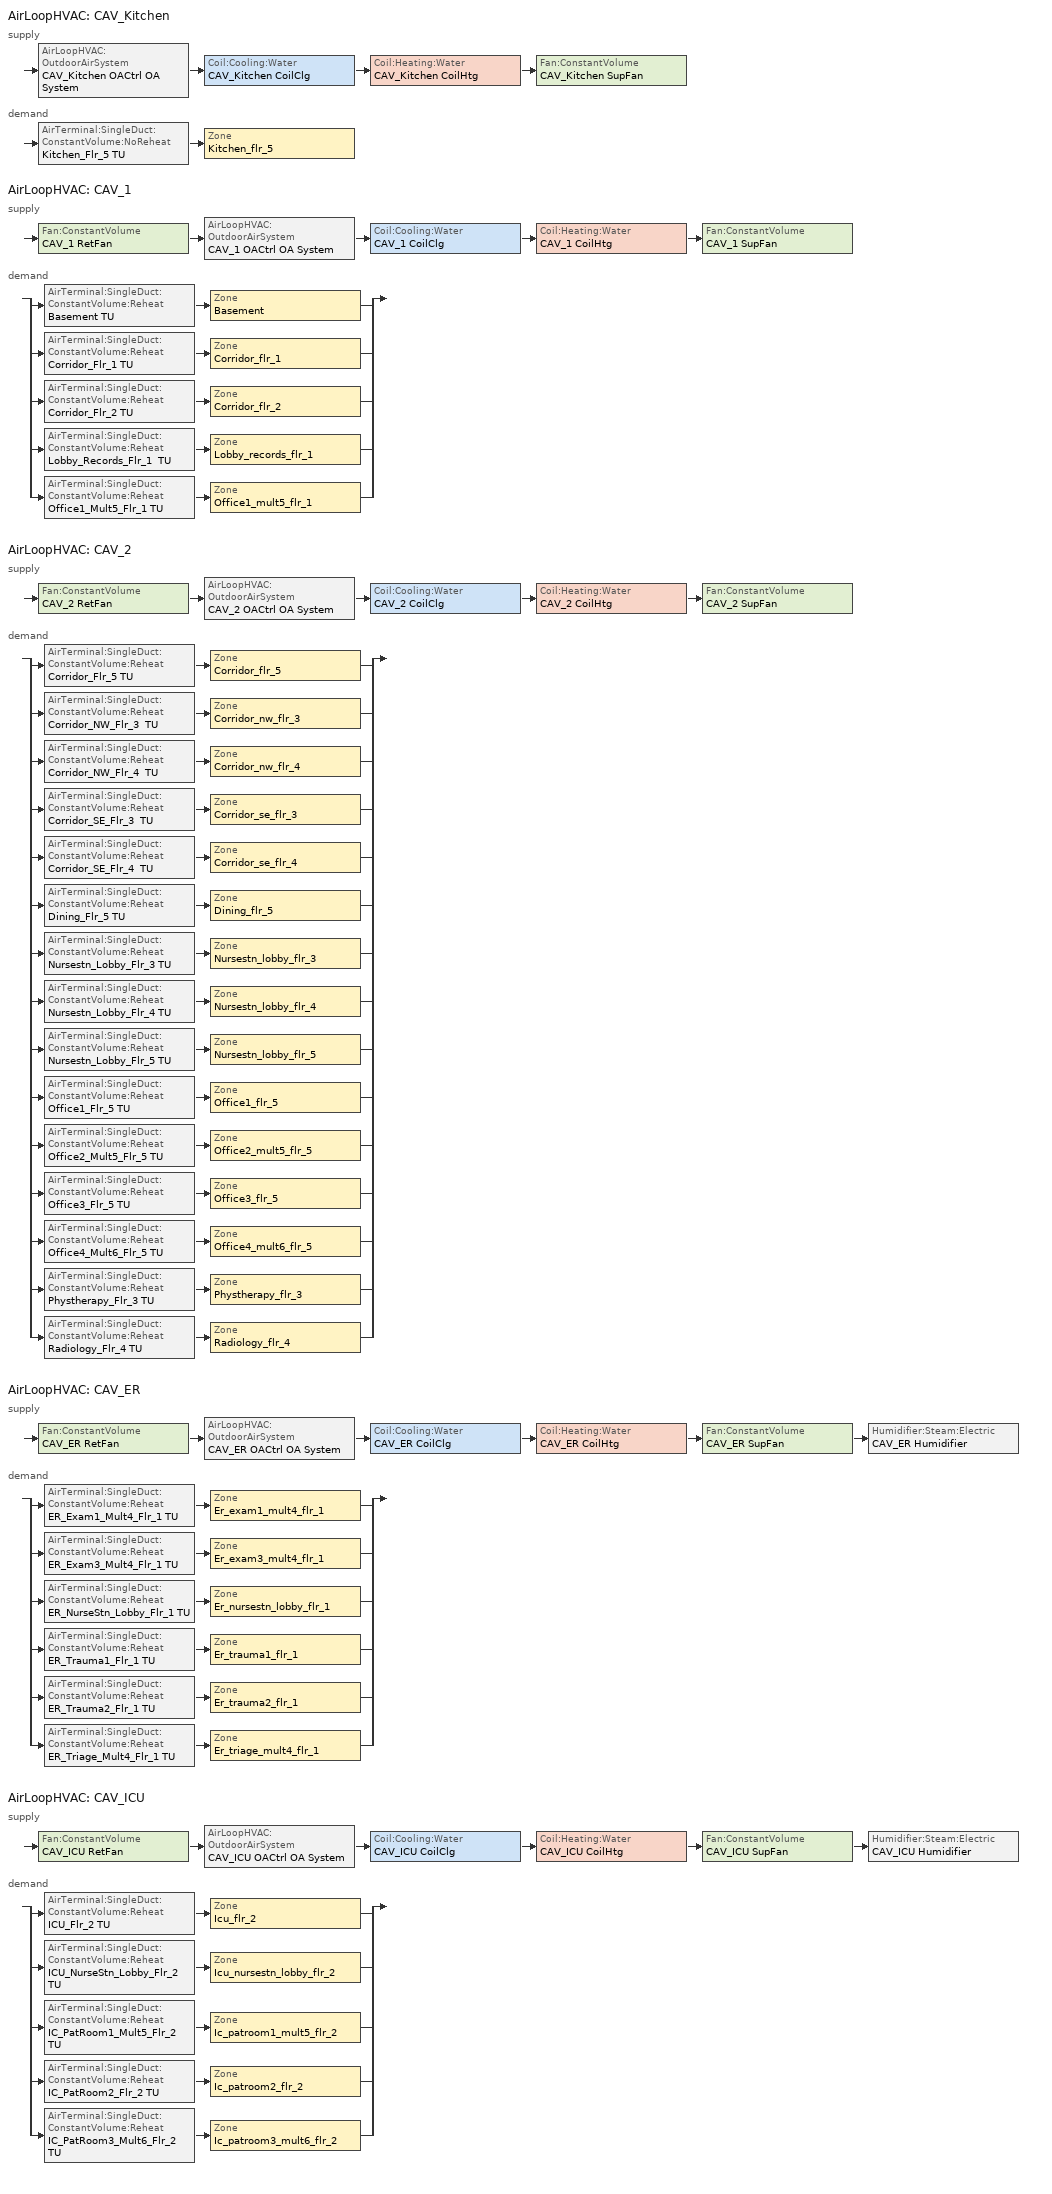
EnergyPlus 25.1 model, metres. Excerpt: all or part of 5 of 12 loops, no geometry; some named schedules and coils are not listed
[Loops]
AirLoopHVAC 'CAV_Kitchen'
 supply: AirLoopHVAC:OutdoorAirSystem 'CAV_Kitchen OACtrl OA System' > Coil:Cooling:Water 'CAV_Kitchen CoilClg' > Coil:Heating:Water 'CAV_Kitchen CoilHtg' > Fan:ConstantVolume 'CAV_Kitchen SupFan'
 demand: AirTerminal:SingleDuct:ConstantVolume:NoReheat 'Kitchen_Flr_5 TU' > Zone 'Kitchen_flr_5'
AirLoopHVAC 'CAV_1'
 supply: Fan:ConstantVolume 'CAV_1 RetFan' > AirLoopHVAC:OutdoorAirSystem 'CAV_1 OACtrl OA System' > Coil:Cooling:Water 'CAV_1 CoilClg' > Coil:Heating:Water 'CAV_1 CoilHtg' > Fan:ConstantVolume 'CAV_1 SupFan'
 demand: split
  | AirTerminal:SingleDuct:ConstantVolume:Reheat 'Basement TU' > Zone 'Basement'
  | AirTerminal:SingleDuct:ConstantVolume:Reheat 'Corridor_Flr_1 TU' > Zone 'Corridor_flr_1'
  | AirTerminal:SingleDuct:ConstantVolume:Reheat 'Corridor_Flr_2 TU' > Zone 'Corridor_flr_2'
  | AirTerminal:SingleDuct:ConstantVolume:Reheat 'Lobby_Records_Flr_1  TU' > Zone 'Lobby_records_flr_1'
  | AirTerminal:SingleDuct:ConstantVolume:Reheat 'Office1_Mult5_Flr_1 TU' > Zone 'Office1_mult5_flr_1'
AirLoopHVAC 'CAV_2'
 supply: Fan:ConstantVolume 'CAV_2 RetFan' > AirLoopHVAC:OutdoorAirSystem 'CAV_2 OACtrl OA System' > Coil:Cooling:Water 'CAV_2 CoilClg' > Coil:Heating:Water 'CAV_2 CoilHtg' > Fan:ConstantVolume 'CAV_2 SupFan'
 demand: split
  | AirTerminal:SingleDuct:ConstantVolume:Reheat 'Corridor_Flr_5 TU' > Zone 'Corridor_flr_5'
  | AirTerminal:SingleDuct:ConstantVolume:Reheat 'Corridor_NW_Flr_3  TU' > Zone 'Corridor_nw_flr_3'
  | AirTerminal:SingleDuct:ConstantVolume:Reheat 'Corridor_NW_Flr_4  TU' > Zone 'Corridor_nw_flr_4'
  | AirTerminal:SingleDuct:ConstantVolume:Reheat 'Corridor_SE_Flr_3  TU' > Zone 'Corridor_se_flr_3'
  | AirTerminal:SingleDuct:ConstantVolume:Reheat 'Corridor_SE_Flr_4  TU' > Zone 'Corridor_se_flr_4'
  | AirTerminal:SingleDuct:ConstantVolume:Reheat 'Dining_Flr_5 TU' > Zone 'Dining_flr_5'
  | AirTerminal:SingleDuct:ConstantVolume:Reheat 'Nursestn_Lobby_Flr_3 TU' > Zone 'Nursestn_lobby_flr_3'
  | AirTerminal:SingleDuct:ConstantVolume:Reheat 'Nursestn_Lobby_Flr_4 TU' > Zone 'Nursestn_lobby_flr_4'
  | AirTerminal:SingleDuct:ConstantVolume:Reheat 'Nursestn_Lobby_Flr_5 TU' > Zone 'Nursestn_lobby_flr_5'
  | AirTerminal:SingleDuct:ConstantVolume:Reheat 'Office1_Flr_5 TU' > Zone 'Office1_flr_5'
  | AirTerminal:SingleDuct:ConstantVolume:Reheat 'Office2_Mult5_Flr_5 TU' > Zone 'Office2_mult5_flr_5'
  | AirTerminal:SingleDuct:ConstantVolume:Reheat 'Office3_Flr_5 TU' > Zone 'Office3_flr_5'
  | AirTerminal:SingleDuct:ConstantVolume:Reheat 'Office4_Mult6_Flr_5 TU' > Zone 'Office4_mult6_flr_5'
  | AirTerminal:SingleDuct:ConstantVolume:Reheat 'Phystherapy_Flr_3 TU' > Zone 'Phystherapy_flr_3'
  | AirTerminal:SingleDuct:ConstantVolume:Reheat 'Radiology_Flr_4 TU' > Zone 'Radiology_flr_4'
AirLoopHVAC 'CAV_ER'
 supply: Fan:ConstantVolume 'CAV_ER RetFan' > AirLoopHVAC:OutdoorAirSystem 'CAV_ER OACtrl OA System' > Coil:Cooling:Water 'CAV_ER CoilClg' > Coil:Heating:Water 'CAV_ER CoilHtg' > Fan:ConstantVolume 'CAV_ER SupFan' > Humidifier:Steam:Electric 'CAV_ER Humidifier'
 demand: split
  | AirTerminal:SingleDuct:ConstantVolume:Reheat 'ER_Exam1_Mult4_Flr_1 TU' > Zone 'Er_exam1_mult4_flr_1'
  | AirTerminal:SingleDuct:ConstantVolume:Reheat 'ER_Exam3_Mult4_Flr_1 TU' > Zone 'Er_exam3_mult4_flr_1'
  | AirTerminal:SingleDuct:ConstantVolume:Reheat 'ER_NurseStn_Lobby_Flr_1 TU' > Zone 'Er_nursestn_lobby_flr_1'
  | AirTerminal:SingleDuct:ConstantVolume:Reheat 'ER_Trauma1_Flr_1 TU' > Zone 'Er_trauma1_flr_1'
  | AirTerminal:SingleDuct:ConstantVolume:Reheat 'ER_Trauma2_Flr_1 TU' > Zone 'Er_trauma2_flr_1'
  | AirTerminal:SingleDuct:ConstantVolume:Reheat 'ER_Triage_Mult4_Flr_1 TU' > Zone 'Er_triage_mult4_flr_1'
AirLoopHVAC 'CAV_ICU'
 supply: Fan:ConstantVolume 'CAV_ICU RetFan' > AirLoopHVAC:OutdoorAirSystem 'CAV_ICU OACtrl OA System' > Coil:Cooling:Water 'CAV_ICU CoilClg' > Coil:Heating:Water 'CAV_ICU CoilHtg' > Fan:ConstantVolume 'CAV_ICU SupFan' > Humidifier:Steam:Electric 'CAV_ICU Humidifier'
 demand: split
  | AirTerminal:SingleDuct:ConstantVolume:Reheat 'ICU_Flr_2 TU' > Zone 'Icu_flr_2'
  | AirTerminal:SingleDuct:ConstantVolume:Reheat 'ICU_NurseStn_Lobby_Flr_2 TU' > Zone 'Icu_nursestn_lobby_flr_2'
  | AirTerminal:SingleDuct:ConstantVolume:Reheat 'IC_PatRoom1_Mult5_Flr_2 TU' > Zone 'Ic_patroom1_mult5_flr_2'
  | AirTerminal:SingleDuct:ConstantVolume:Reheat 'IC_PatRoom2_Flr_2 TU' > Zone 'Ic_patroom2_flr_2'
  | AirTerminal:SingleDuct:ConstantVolume:Reheat 'IC_PatRoom3_Mult6_Flr_2 TU' > Zone 'Ic_patroom3_mult6_flr_2'
[DesignSpecification:OutdoorAir] Outdoor Air Method=Maximum; Outdoor Air Flow per Person {m3/s-person}=0.00707921; Outdoor Air Flow Air Changes per Hour {1/hr}=0
Name | Outdoor Air Flow per Zone Floor Area {m3/s-m2} | Outdoor Air Flow per Zone {m3/s} | Outdoor Air Schedule
DSOA_Basement; DSOA_Office1_flr_5; DSOA_Office2_mult5_flr_5; DSOA_Office3_flr_5; DSOA_Office1_mult5_flr_1; DSOA_Office4_mult6_flr_5 | 0.000762 | 0 | HospitalOfficeHVACAvail
DSOA_Corridor_flr_1; DSOA_Corridor_flr_2; DSOA_Corridor_flr_5; DSOA_Corridor_nw_flr_3; DSOA_Corridor_nw_flr_4; DSOA_Corridor_se_flr_3; DSOA_Corridor_se_flr_4; DSOA_Lobby_records_flr_1 | 0.000762 | 0 | HospitalHealthHVACAvail
DSOA_Dining_flr_5 | 0.000762 | 0 | HospitalRestaurantHVACAvail
DSOA_Er_exam1_mult4_flr_1; DSOA_Er_exam3_mult4_flr_1; DSOA_Er_triage_mult4_flr_1; DSOA_Er_nursestn_lobby_flr_1; DSOA_Icu_nursestn_lobby_flr_2; DSOA_Nursestn_lobby_flr_3; DSOA_Nursestn_lobby_flr_4; DSOA_Nursestn_lobby_flr_5; DSOA_Icu_flr_2; DSOA_Ic_patroom1_mult5_flr_2; DSOA_Ic_patroom2_flr_2; DSOA_Ic_patroom3_mult6_flr_2 | 0.0023876 | 0 | HospitalHealth24/7HVACAvail
DSOA_Er_trauma1_flr_1; DSOA_Er_trauma2_flr_1 | 0.00355601 | 0 | HospitalHealth24/7HVACAvail
DSOA_Kitchen_flr_5 | 0.000762 | 3.30396 | HospitalKitchenHVACAvail
DSOA_Phystherapy_flr_3; DSOA_Radiology_flr_4 | 0.0023876 | 0 | HospitalHealthHVACAvail
[ZoneControl:Thermostat] Temperature Difference Between Cutout And Setpoint {deltaC}=0
Name | Zone or ZoneList | Control Type Schedule | Control 1
ZC_ZL_Office_Area_GreaterThan250_square_feet | ZL_Office_Area_GreaterThan250_square_feet | ZL_Office_Area_GreaterThan250_square_feet Thermostat Schedule | TSDSP_ZL_Office_Area_GreaterThan250_square_feet
ZC_ZL_Corridor_Area | ZL_Corridor_Area | ZL_Corridor_Area Thermostat Schedule | TSDSP_ZL_Corridor_Area
ZC_ZL_Healthcare_Facility_and_Hospitals_Exam_Treatment_Room | ZL_Healthcare_Facility_and_Hospitals_Exam_Treatment_Room | ZL_Healthcare_Facility_and_Hospitals_Exam_Treatment_Room Thermostat Schedule | TSDSP_ZL_Healthcare_Facility_and_Hospitals_Exam_Treatment_Room
ZC_ZL_Healthcare_Facility_and_Hospitals_Nurse_s_Station | ZL_Healthcare_Facility_and_Hospitals_Nurse_s_Station | ZL_Healthcare_Facility_and_Hospitals_Nurse_s_Station Thermostat Schedule | TSDSP_ZL_Healthcare_Facility_and_Hospitals_Nurse_s_Station
ZC_ZL_Healthcare_Facility_and_Hospitals_Recovery_Room | ZL_Healthcare_Facility_and_Hospitals_Recovery_Room | ZL_Healthcare_Facility_and_Hospitals_Recovery_Room Thermostat Schedule | TSDSP_ZL_Healthcare_Facility_and_Hospitals_Recovery_Room
ZC_ZL_Laboratory_Scientific | ZL_Laboratory_Scientific | ZL_Laboratory_Scientific Thermostat Schedule | TSDSP_ZL_Laboratory_Scientific
ZC_ZL_Office_Area_SmallerThan250_square_feet | ZL_Office_Area_SmallerThan250_square_feet | ZL_Office_Area_SmallerThan250_square_feet Thermostat Schedule | TSDSP_ZL_Office_Area_SmallerThan250_square_feet
ZC_ZL_Healthcare_Facility_and_Hospitals_Operating_Room | ZL_Healthcare_Facility_and_Hospitals_Operating_Room | ZL_Healthcare_Facility_and_Hospitals_Operating_Room Thermostat Schedule | TSDSP_ZL_Healthcare_Facility_and_Hospitals_Operating_Room
ZC_ZL_Healthcare_Facility_and_Hospitals_Patient_Room | ZL_Healthcare_Facility_and_Hospitals_Patient_Room | ZL_Healthcare_Facility_and_Hospitals_Patient_Room Thermostat Schedule | TSDSP_ZL_Healthcare_Facility_and_Hospitals_Patient_Room
ZC_Dining_flr_5 | Dining_flr_5 | Dining_flr_5 Zn Thermostat Schedule | TSDSP_Dining_flr_5
ZC_Kitchen_flr_5 | Kitchen_flr_5 | Kitchen_flr_5 Zn Thermostat Schedule | TSDSP_Kitchen_flr_5
ZC_Lobby_records_flr_1 | Lobby_records_flr_1 | Lobby_records_flr_1 Zn Thermostat Schedule | TSDSP_Lobby_records_flr_1
ZC_Phystherapy_flr_3 | Phystherapy_flr_3 | Phystherapy_flr_3 Zn Thermostat Schedule | TSDSP_Phystherapy_flr_3
ZC_Radiology_flr_4 | Radiology_flr_4 | Radiology_flr_4 Zn Thermostat Schedule | TSDSP_Radiology_flr_4
[ThermostatSetpoint:DualSetpoint]
Name | Heating Setpoint Temperature Schedule | Cooling Setpoint Temperature Schedule
TSDSP_Dining_flr_5 | HospitalRestaurantHtgSetpt | HospitalRestaurantClgSetpt
TSDSP_Kitchen_flr_5 | HospitalKitchenHtgSetpt | HospitalKitchenClgSetpt
TSDSP_Lobby_records_flr_1; TSDSP_Phystherapy_flr_3; TSDSP_Radiology_flr_4 | HospitalHealthHtgSetpt | HospitalHealthClgSetpt
[Sizing:Zone] Zone Cooling Design Supply Air Temperature Input Method=TemperatureDifference; Zone Cooling Design Supply Air Temperature {C}=14; Zone Heating Design Supply Air Temperature Input Method=TemperatureDifference; Zone Heating Design Supply Air Temperature {C}=40; Zone Heating Design Supply Air Temperature Difference {deltaC}=13.8889; Zone Cooling Design Supply Air Humidity Ratio {kgWater/kgDryAir}=0.0085; Zone Heating Design Supply Air Humidity Ratio {kgWater/kgDryAir}=0.008; Cooling Design Air Flow Method=DesignDay; Cooling Design Air Flow Rate {m3/s}=0; Cooling Minimum Air Flow per Zone Floor Area {m3/s-m2}=0; Cooling Minimum Air Flow {m3/s}=0; Cooling Minimum Air Flow Fraction=0; Heating Design Air Flow Method=DesignDay; Heating Design Air Flow Rate {m3/s}=0; Heating Maximum Air Flow per Zone Floor Area {m3/s-m2}=0; Heating Maximum Air Flow {m3/s}=0; Account for Dedicated Outdoor Air System=No; Zone Load Sizing Method=Sensible Load Only No Latent Load; Zone Latent Cooling Design Supply Air Humidity Ratio Input Method=HumidityRatioDifference; Zone Cooling Design Supply Air Humidity Ratio Difference {kgWater/kgDryAir}=0.005; Zone Latent Heating Design Supply Air Humidity Ratio Input Method=HumidityRatioDifference; Zone Humidification Design Supply Air Humidity Ratio Difference {kgWater/kgDryAir}=0.005
Name | Zone Cooling Design Supply Air Temperature Difference {deltaC} | Design Specification Outdoor Air Object | Heating Maximum Air Flow Fraction
Basement | 8.33333 | DSOA_Basement | 0.5
Corridor_Flr_1 | 8.33333 | DSOA_Corridor_Flr_1 | 0.5
Corridor_Flr_2 | 8.33333 | DSOA_Corridor_Flr_2 | 0.5
Corridor_Flr_5 | 8.33333 | DSOA_Corridor_Flr_5 | 0.5
Corridor_NW_Flr_3 | 8.33333 | DSOA_Corridor_NW_Flr_3 | 0.5
Corridor_NW_Flr_4 | 8.33333 | DSOA_Corridor_NW_Flr_4 | 0.5
Corridor_SE_Flr_3 | 8.33333 | DSOA_Corridor_SE_Flr_3 | 0.5
Corridor_SE_Flr_4 | 8.33333 | DSOA_Corridor_SE_Flr_4 | 0.5
Dining_Flr_5 | 11.1111 | DSOA_Dining_Flr_5 | 0.5
ER_Exam1_Mult4_Flr_1 | 8.33333 | DSOA_ER_Exam1_Mult4_Flr_1 | 0.997625
ER_Exam3_Mult4_Flr_1 | 8.33333 | DSOA_ER_Exam3_Mult4_Flr_1 | 0.997625
ER_NurseStn_Lobby_Flr_1 | 11.1111 | DSOA_ER_NurseStn_Lobby_Flr_1 | 0.5
ER_Trauma1_Flr_1 | 8.33333 | DSOA_ER_Trauma1_Flr_1 | 0.999048
ER_Trauma2_Flr_1 | 8.33333 | DSOA_ER_Trauma2_Flr_1 | 0.999048
ER_Triage_Mult4_Flr_1 | 8.33333 | DSOA_ER_Triage_Mult4_Flr_1 | 0.998919
ICU_Flr_2 | 11.1111 | DSOA_ICU_Flr_2 | 0.999893
ICU_NurseStn_Lobby_Flr_2 | 8.33333 | DSOA_ICU_NurseStn_Lobby_Flr_2 | 0.5
IC_PatRoom1_Mult5_Flr_2 | 11.1111 | DSOA_IC_PatRoom1_Mult5_Flr_2 | 0.996835
IC_PatRoom2_Flr_2 | 11.1111 | DSOA_IC_PatRoom2_Flr_2 | 0.997625
IC_PatRoom3_Mult6_Flr_2 | 11.1111 | DSOA_IC_PatRoom3_Mult6_Flr_2 | 0.996835
Kitchen_Flr_5 | 11.1111 | DSOA_Kitchen_Flr_5 | 0
Lobby_Records_Flr_1 | 11.1111 | DSOA_Lobby_Records_Flr_1 | 0.5
NurseStn_Lobby_Flr_3 | 8.33333 | DSOA_NurseStn_Lobby_Flr_3 | 0.5
NurseStn_Lobby_Flr_4 | 8.33333 | DSOA_NurseStn_Lobby_Flr_4 | 0.513538
NurseStn_Lobby_Flr_5 | 8.33333 | DSOA_NurseStn_Lobby_Flr_5 | 0.5
Office1_Flr_5 | 11.1111 | DSOA_Office1_Flr_5 | 0.5
Office1_Mult5_Flr_1 | 11.1111 | DSOA_Office1_Mult5_Flr_1 | 0.5
Office2_Mult5_Flr_5 | 11.1111 | DSOA_Office2_Mult5_Flr_5 | 0.5
Office3_Flr_5 | 11.1111 | DSOA_Office3_Flr_5 | 0.5
Office4_Mult6_Flr_5 | 11.1111 | DSOA_Office4_Mult6_Flr_5 | 0.5
PhysTherapy_Flr_3 | 8.33333 | DSOA_PhysTherapy_Flr_3 | 0.999864
Radiology_Flr_4 | 8.33333 | DSOA_Radiology_Flr_4 | 0.999864
[Sizing:System] Type of Load to Size On=Sensible; Design Outdoor Air Flow Rate {m3/s}=Autosize; Central Heating Maximum System Air Flow Ratio=autosize; Preheat Design Temperature {C}=5.68434e-14; Preheat Design Humidity Ratio {kgWater/kgDryAir}=0; Precool Design Temperature {C}=5.68434e-14; Precool Design Humidity Ratio {kgWater/kgDryAir}=0; Central Cooling Design Supply Air Temperature {C}=12.7778; 100% Outdoor Air in Cooling=No; 100% Outdoor Air in Heating=No; Central Cooling Design Supply Air Humidity Ratio {kgWater/kgDryAir}=0.0085; Central Heating Design Supply Air Humidity Ratio {kgWater/kgDryAir}=0.008; Cooling Supply Air Flow Rate Method=DesignDay; Cooling Supply Air Flow Rate {m3/s}=0; Cooling Supply Air Flow Rate Per Floor Area {m3/s-m2}=0.00996765; Cooling Fraction of Autosized Cooling Supply Air Flow Rate=1; Cooling Supply Air Flow Rate Per Unit Cooling Capacity {m3/s-W}=3.94755e-05; Heating Supply Air Flow Rate Method=DesignDay; Heating Supply Air Flow Rate {m3/s}=0; Heating Supply Air Flow Rate Per Floor Area {m3/s-m2}=0.00996765; Heating Fraction of Autosized Heating Supply Air Flow Rate=1; Heating Fraction of Autosized Cooling Supply Air Flow Rate=1; Heating Supply Air Flow Rate Per Unit Heating Capacity {m3/s-W}=3.15882e-05; System Outdoor Air Method=ZoneSum; Zone Maximum Outdoor Air Fraction=1; Cooling Design Capacity Method=CoolingDesignCapacity; Cooling Design Capacity {W}=Autosize; Cooling Design Capacity Per Floor Area {W/m2}=234.7; Fraction of Autosized Cooling Design Capacity=1; Heating Design Capacity Method=HeatingDesignCapacity; Heating Design Capacity {W}=Autosize; Heating Design Capacity Per Floor Area {W/m2}=157; Fraction of Autosized Heating Design Capacity=1; Central Cooling Capacity Control Method=OnOff
Name | Central Heating Design Supply Air Temperature {C} | Type of Zone Sum to Use
CAV_Kitchen | 35 | NonCoincident
CAV_1; CAV_2; CAV_ER; CAV_ICU | 18.3333 | Coincident
[AirTerminal:SingleDuct:ConstantVolume:Reheat] Availability Schedule=Always On Discrete; Maximum Air Flow Rate {m3/s}=autosize; Maximum Hot Water or Steam Flow Rate {m3/s}=autosize; Minimum Hot Water or Steam Flow Rate {m3/s}=0; Convergence Tolerance=0.001; Maximum Reheat Air Temperature {C}=35
Name | Reheat Coil
Basement TU | Basement RhtCoil
Corridor_Flr_1 TU | Corridor_Flr_1 RhtCoil
Corridor_Flr_2 TU | Corridor_Flr_2 RhtCoil
Corridor_Flr_5 TU | Corridor_Flr_5 RhtCoil
Corridor_NW_Flr_3  TU | Corridor_NW_Flr_3 RhtCoil
Corridor_NW_Flr_4  TU | Corridor_NW_Flr_4 RhtCoil
Corridor_SE_Flr_3  TU | Corridor_SE_Flr_3 RhtCoil
Corridor_SE_Flr_4  TU | Corridor_SE_Flr_4 RhtCoil
Dining_Flr_5 TU | Dining_Flr_5 RhtCoil
ER_Exam1_Mult4_Flr_1 TU | ER_Exam1_Mult4_Flr_1 RhtCoil
ER_Exam3_Mult4_Flr_1 TU | ER_Exam3_Mult4_Flr_1 RhtCoil
ER_NurseStn_Lobby_Flr_1 TU | ER_NurseStn_Lobby_Flr_1 RhtCoil
ER_Trauma1_Flr_1 TU | ER_Trauma1_Flr_1 RhtCoil
ER_Trauma2_Flr_1 TU | ER_Trauma2_Flr_1 RhtCoil
ER_Triage_Mult4_Flr_1 TU | ER_Triage_Mult4_Flr_1 RhtCoil
ICU_Flr_2 TU | ICU_Flr_2 RhtCoil
ICU_NurseStn_Lobby_Flr_2 TU | ICU_NurseStn_Lobby_Flr_2 RhtCoil
IC_PatRoom1_Mult5_Flr_2 TU | IC_PatRoom1_Mult5_Flr_2 RhtCoil
IC_PatRoom2_Flr_2 TU | IC_PatRoom2_Flr_2 RhtCoil
IC_PatRoom3_Mult6_Flr_2 TU | IC_PatRoom3_Mult6_Flr_2 RhtCoil
Lobby_Records_Flr_1  TU | Lobby_Records_Flr_1 RhtCoil
Nursestn_Lobby_Flr_3 TU | Nursestn_Lobby_Flr_3 RhtCoil
Nursestn_Lobby_Flr_4 TU | Nursestn_Lobby_Flr_4 RhtCoil
Nursestn_Lobby_Flr_5 TU | Nursestn_Lobby_Flr_5 RhtCoil
Office1_Flr_5 TU | Office1_Flr_5 RhtCoil
Office1_Mult5_Flr_1 TU | Office1_Mult5_Flr_1 RhtCoil
Office2_Mult5_Flr_5 TU | Office2_Mult5_Flr_5 RhtCoil
Office3_Flr_5 TU | Office3_Flr_5 RhtCoil
Office4_Mult6_Flr_5 TU | Office4_Mult6_Flr_5 RhtCoil
Phystherapy_Flr_3 TU | Phystherapy_Flr_3 RhtCoil
Radiology_Flr_4 TU | Radiology_Flr_4 RhtCoil
[AirTerminal:SingleDuct:ConstantVolume:NoReheat]
Kitchen_Flr_5 TU: Availability Schedule=Always On Discrete; Maximum Air Flow Rate {m3/s}=autosize
[Zone equipment]
Basement: Basement TU
Corridor_Flr_1: Corridor_Flr_1 TU
Corridor_Flr_2: Corridor_Flr_2 TU
Corridor_Flr_5: Corridor_Flr_5 TU
Corridor_NW_Flr_3: Corridor_NW_Flr_3  TU
Corridor_NW_Flr_4: Corridor_NW_Flr_4  TU
Corridor_SE_Flr_3: Corridor_SE_Flr_3  TU
Corridor_SE_Flr_4: Corridor_SE_Flr_4  TU
Dining_Flr_5: Dining_Flr_5 TU
ER_Exam1_Mult4_Flr_1: ER_Exam1_Mult4_Flr_1 TU
ER_Exam3_Mult4_Flr_1: ER_Exam3_Mult4_Flr_1 TU
ER_NurseStn_Lobby_Flr_1: ER_NurseStn_Lobby_Flr_1 TU
ER_Trauma1_Flr_1: ER_Trauma1_Flr_1 TU
ER_Trauma2_Flr_1: ER_Trauma2_Flr_1 TU
ER_Triage_Mult4_Flr_1: ER_Triage_Mult4_Flr_1 Thermal Zone PropExhFan, ER_Triage_Mult4_Flr_1 TU
ICU_Flr_2: ICU_Flr_2 TU
ICU_NurseStn_Lobby_Flr_2: ICU_NurseStn_Lobby_Flr_2 TU
IC_PatRoom1_Mult5_Flr_2: IC_PatRoom1_Mult5_Flr_2 TU
IC_PatRoom2_Flr_2: IC_PatRoom2_Flr_2 TU
IC_PatRoom3_Mult6_Flr_2: IC_PatRoom3_Mult6_Flr_2 TU
Kitchen_Flr_5: Kitchen_Flr_5 Thermal Zone PropExhFan, Kitchen_Flr_5 TU
Lobby_Records_Flr_1: Lobby_Records_Flr_1  TU
NurseStn_Lobby_Flr_3: NurseStn_Lobby_Flr_3 Thermal Zone PropExhFan, Nursestn_Lobby_Flr_3 TU
NurseStn_Lobby_Flr_4: NurseStn_Lobby_Flr_4 Thermal Zone PropExhFan, Nursestn_Lobby_Flr_4 TU
NurseStn_Lobby_Flr_5: Nursestn_Lobby_Flr_5 TU
Office1_Flr_5: Office1_Flr_5 TU
Office1_Mult5_Flr_1: Office1_Mult5_Flr_1 TU
Office2_Mult5_Flr_5: Office2_Mult5_Flr_5 TU
Office3_Flr_5: Office3_Flr_5 TU
Office4_Mult6_Flr_5: Office4_Mult6_Flr_5 TU
PhysTherapy_Flr_3: PhysTherapy_Flr_3 Thermal Zone PropExhFan, Phystherapy_Flr_3 TU
Radiology_Flr_4: Radiology_Flr_4 TU
[Fan:ConstantVolume] Fan Total Efficiency=0.57; Pressure Rise {Pa}=863.81; Maximum Flow Rate {m3/s}=autosize; Motor Efficiency=0.88; Motor In Airstream Fraction=1
Name | Availability Schedule
CAV_Kitchen SupFan | HospitalKitchenHVACAvail
CAV_1 RetFan; CAV_1 SupFan; CAV_2 RetFan; CAV_2 SupFan | HospitalHealthHVACAvail
CAV_ER RetFan; CAV_ER SupFan; CAV_ICU RetFan; CAV_ICU SupFan | HospitalHealth24/7HVACAvail
[Fan:ZoneExhaust] System Availability Manager Coupling Mode=Decoupled; Balanced Exhaust Fraction Schedule=Always On Discrete
Name | Availability Schedule | Fan Total Efficiency | Pressure Rise {Pa} | Maximum Flow Rate {m3/s} | Flow Fraction Schedule
ER_Triage_Mult4_Flr_1 Thermal Zone PropExhFan | HospitalHealth24/7HVACAvail | 0.55575 | 683.321 | 1.74472
Kitchen_Flr_5 Thermal Zone PropExhFan | HospitalKitchenHVACAvail | 0.4325 | 183.372 | 2.21343 | HospitalKitchenExhaustHoodEqualOrLessThan5000cfm
NurseStn_Lobby_Flr_3 Thermal Zone PropExhFan | HospitalHealthHVACAvail | 0.55575 | 683.321 | 0.214736
NurseStn_Lobby_Flr_4 Thermal Zone PropExhFan | HospitalHealthHVACAvail | 0.58175 | 652.391 | 2.14791
PhysTherapy_Flr_3 Thermal Zone PropExhFan | HospitalHealthHVACAvail | 0.55575 | 683.321 | 0.346881
[Coil:Cooling:Water] Availability Schedule=Always On Discrete; Design Water Flow Rate {m3/s}=autosize; Design Air Flow Rate {m3/s}=autosize; Design Inlet Water Temperature {C}=6.66667; Design Inlet Air Temperature {C}=Autosize; Design Outlet Air Temperature {C}=Autosize; Design Inlet Air Humidity Ratio {kgWater/kgDryAir}=Autosize; Design Outlet Air Humidity Ratio {kgWater/kgDryAir}=Autosize; Type of Analysis=DetailedAnalysis; Heat Exchanger Configuration=CrossFlow
CAV_Kitchen CoilClg; CAV_1 CoilClg; CAV_2 CoilClg; CAV_ER CoilClg; CAV_ICU CoilClg
[Coil:Heating:Water] Availability Schedule=Always On Discrete; U-Factor Times Area Value {W/K}=Autosize; Maximum Water Flow Rate {m3/s}=Autosize; Performance Input Method=NominalCapacity; Rated Capacity {W}=Autosize; Rated Inlet Water Temperature {C}=71.1111; Rated Inlet Air Temperature {C}=16.6; Rated Outlet Water Temperature {C}=48.8889; Rated Outlet Air Temperature {C}=32.2; Rated Ratio for Air and Water Convection=0.5
CAV_Kitchen CoilHtg; CAV_1 CoilHtg; CAV_2 CoilHtg; CAV_ER CoilHtg; CAV_ICU CoilHtg
[Humidifier:Steam:Electric] Availability Schedule=Always On Discrete; Rated Capacity {m3/s}=autosize; Rated Power {W}=autosize; Rated Fan Power {W}=0; Standby Power {W}=0
CAV_ER Humidifier; CAV_ICU Humidifier
[HeatExchanger:AirToAir:SensibleAndLatent] Availability Schedule=Always Off Discrete; Nominal Supply Air Flow Rate {m3/s}=autosize; Sensible Effectiveness at 100% Heating Air Flow=0.6; Latent Effectiveness at 100% Heating Air Flow=0; Sensible Effectiveness at 100% Cooling Air Flow=0.6; Latent Effectiveness at 100% Cooling Air Flow=0; Nominal Electric Power {W}=0; Supply Air Outlet Temperature Control=No; Heat Exchanger Type=Plate; Frost Control Type=None; Threshold Temperature {C}=1.7; Economizer Lockout=Yes
Name | Sensible Effectiveness of Heating Air Flow Curve | Sensible Effectiveness of Cooling Air Flow Curve
CAV_1 HtRcvry | CAV_1 HtRcvry_1 | CAV_1 HtRcvry_3
CAV_2 HtRcvry | CAV_2 HtRcvry_1 | CAV_2 HtRcvry_3
CAV_ER HtRcvry | CAV_ER HtRcvry_1 | CAV_ER HtRcvry_3
CAV_ICU HtRcvry | CAV_ICU HtRcvry_1 | CAV_ICU HtRcvry_3
[Controller:WaterCoil] Control Variable=Temperature; Actuator Variable=Flow; Controller Convergence Tolerance {deltaC}=0.1; Maximum Actuated Flow {m3/s}=autosize; Minimum Actuated Flow {m3/s}=0
Name | Action
Controller Water Coil 16; Controller Water Coil 15; Controller Water Coil 2; Controller Water Coil 1; Controller Water Coil 4; Controller Water Coil 3; Controller Water Coil 6; Controller Water Coil 5; Controller Water Coil 9 | Normal
Controller Water Coil 10 | Reverse
[Controller:OutdoorAir] Minimum Outdoor Air Flow Rate {m3/s}=0; Maximum Outdoor Air Flow Rate {m3/s}=Autosize; Economizer Control Type=NoEconomizer; Economizer Control Action Type=ModulateFlow; Economizer Maximum Limit Dry-Bulb Temperature {C}=23.8889; Economizer Maximum Limit Enthalpy {J/kg}=116300; Economizer Minimum Limit Dry-Bulb Temperature {C}=7.22222; Lockout Type=NoLockout; Minimum Limit Type=FixedMinimum; High Humidity Control=No; Control High Indoor Humidity Based on Outdoor Humidity Ratio=Yes; Heat Recovery Bypass Control Type=BypassWhenWithinEconomizerLimits
Name | Minimum Outdoor Air Schedule | Maximum Fraction of Outdoor Air Schedule | Mechanical Ventilation Controller
CAV_Kitchen OACtrl | HospitalKitchenHVACAvail | HospitalKitchenHVACAvail | CAV_Kitchen OACtrl Mech Vent Controller
CAV_1 OACtrl | HospitalHealthHVACAvail | HospitalHealthHVACAvail | CAV_1 OACtrl Mech Vent Controller
CAV_2 OACtrl | HospitalHealthHVACAvail | HospitalHealthHVACAvail | CAV_2 OACtrl Mech Vent Controller
CAV_ER OACtrl | HospitalHealth24/7HVACAvail | HospitalHealth24/7HVACAvail | CAV_ER OACtrl Mech Vent Controller
CAV_ICU OACtrl | HospitalHealth24/7HVACAvail | HospitalHealth24/7HVACAvail | CAV_ICU OACtrl Mech Vent Controller
[Controller:MechanicalVentilation] System Outdoor Air Method=ZoneSum
Name | Availability Schedule | Demand Controlled Ventilation | Zone or ZoneList 1 | Design Specification Outdoor Air Object Name 1 | Zone or ZoneList 2 | Design Specification Outdoor Air Object Name 2 | Zone or ZoneList 3 | Design Specification Outdoor Air Object Name 3 | Zone or ZoneList 4 | Design Specification Outdoor Air Object Name 4 | Zone or ZoneList 5 | Design Specification Outdoor Air Object Name 5 | Zone or ZoneList 6 | Design Specification Outdoor Air Object Name 6 | Zone or ZoneList 7 | Design Specification Outdoor Air Object Name 7 | Zone or ZoneList 8 | Design Specification Outdoor Air Object Name 8 | Zone or ZoneList 9 | Design Specification Outdoor Air Object Name 9 | Zone or ZoneList 10 | Design Specification Outdoor Air Object Name 10 | Zone or ZoneList 11 | Design Specification Outdoor Air Object Name 11 | Zone or ZoneList 12 | Design Specification Outdoor Air Object Name 12 | Zone or ZoneList 13 | Design Specification Outdoor Air Object Name 13 | Zone or ZoneList 14 | Design Specification Outdoor Air Object Name 14 | Zone or ZoneList 15 | Design Specification Outdoor Air Object Name 15
CAV_1 OACtrl Mech Vent Controller | HospitalHealthHVACAvail | Yes | Basement | DSOA_Basement | Corridor_Flr_1 | DSOA_Corridor_Flr_1 | Corridor_Flr_2 | DSOA_Corridor_Flr_2 | Lobby_Records_Flr_1 | DSOA_Lobby_Records_Flr_1 | Office1_Mult5_Flr_1 | DSOA_Office1_Mult5_Flr_1
CAV_2 OACtrl Mech Vent Controller | HospitalHealthHVACAvail | Yes | Corridor_Flr_5 | DSOA_Corridor_Flr_5 | Corridor_NW_Flr_3 | DSOA_Corridor_NW_Flr_3 | Corridor_NW_Flr_4 | DSOA_Corridor_NW_Flr_4 | Corridor_SE_Flr_3 | DSOA_Corridor_SE_Flr_3 | Corridor_SE_Flr_4 | DSOA_Corridor_SE_Flr_4 | Dining_Flr_5 | DSOA_Dining_Flr_5 | NurseStn_Lobby_Flr_3 | DSOA_NurseStn_Lobby_Flr_3 | NurseStn_Lobby_Flr_4 | DSOA_NurseStn_Lobby_Flr_4 | NurseStn_Lobby_Flr_5 | DSOA_NurseStn_Lobby_Flr_5 | Office1_Flr_5 | DSOA_Office1_Flr_5 | Office2_Mult5_Flr_5 | DSOA_Office2_Mult5_Flr_5 | Office3_Flr_5 | DSOA_Office3_Flr_5 | Office4_Mult6_Flr_5 | DSOA_Office4_Mult6_Flr_5 | PhysTherapy_Flr_3 | DSOA_PhysTherapy_Flr_3 | Radiology_Flr_4 | DSOA_Radiology_Flr_4
CAV_ER OACtrl Mech Vent Controller | HospitalHealth24/7HVACAvail | No | ER_Exam1_Mult4_Flr_1 | DSOA_ER_Exam1_Mult4_Flr_1 | ER_Exam3_Mult4_Flr_1 | DSOA_ER_Exam3_Mult4_Flr_1 | ER_NurseStn_Lobby_Flr_1 | DSOA_ER_NurseStn_Lobby_Flr_1 | ER_Trauma1_Flr_1 | DSOA_ER_Trauma1_Flr_1 | ER_Trauma2_Flr_1 | DSOA_ER_Trauma2_Flr_1 | ER_Triage_Mult4_Flr_1 | DSOA_ER_Triage_Mult4_Flr_1
CAV_ICU OACtrl Mech Vent Controller | HospitalHealth24/7HVACAvail | No | ICU_Flr_2 | DSOA_ICU_Flr_2 | ICU_NurseStn_Lobby_Flr_2 | DSOA_ICU_NurseStn_Lobby_Flr_2 | IC_PatRoom1_Mult5_Flr_2 | DSOA_IC_PatRoom1_Mult5_Flr_2 | IC_PatRoom2_Flr_2 | DSOA_IC_PatRoom2_Flr_2 | IC_PatRoom3_Mult6_Flr_2 | DSOA_IC_PatRoom3_Mult6_Flr_2
CAV_Kitchen OACtrl Mech Vent Controller | HospitalKitchenHVACAvail | No | Kitchen_Flr_5 | DSOA_Kitchen_Flr_5
[AirLoopHVAC] Design Supply Air Flow Rate {m3/s}=autosize
Name | Design Return Air Flow Fraction of Supply Air Flow
CAV_Kitchen; CAV_ICU | 1
CAV_1; CAV_2; CAV_ER | 0.9
[AvailabilityManager:Scheduled] Schedule=Always On Discrete
CAV_Kitchen OACtrl OA System Availability Manager; CAV_1 OACtrl OA System Availability Manager; CAV_2 OACtrl OA System Availability Manager; CAV_ER OACtrl OA System Availability Manager; CAV_ICU OACtrl OA System Availability Manager; CAV_Labs OACtrl OA System Availability Manager; CAV_OR OACtrl OA System Availability Manager; CAV_PatRms OACtrl OA System Availability Manager
[AvailabilityManager:NightCycle] Applicability Schedule=Always On Discrete; Thermostat Tolerance {deltaC}=1.11111; Cycling Run Time Control Type=ThermostatWithMinimumRunTime; Cycling Run Time {s}=900
Name | Fan Schedule | Control Type | Control Zone or Zone List
Availability Manager Night Cycle 8 | HospitalKitchenHVACAvail | CycleOnControlZone | Kitchen_Flr_5
Availability Manager Night Cycle 1; Availability Manager Night Cycle 2; Availability Manager Night Cycle 7; Availability Manager Night Cycle 4 | HospitalHealthHVACAvail | CycleOnAny
Availability Manager Night Cycle 3; Availability Manager Night Cycle 5; Availability Manager Night Cycle 6 | HospitalHealth24/7HVACAvail | CycleOnAny
[SetpointManager:SingleZone:Reheat]
Setpoint Manager Single Zone Reheat 1: Control Variable=Temperature; Minimum Supply Air Temperature {C}=12.7778; Maximum Supply Air Temperature {C}=18.3333; Control Zone=Kitchen_Flr_5; Setpoint Node or NodeList=CAV_Kitchen SupFan Outlet Node
[SetpointManager:MixedAir] Control Variable=Temperature
Name | Setpoint Node or NodeList
CAV_Kitchen OACtrl OA System Mixed Air Node OS Default SPM | CAV_Kitchen OACtrl OA System Mixed Air Node
CAV_Kitchen CoilClg Air Outlet Node OS Default SPM | CAV_Kitchen CoilClg Air Outlet Node
CAV_Kitchen CoilHtg Air Outlet Node OS Default SPM | CAV_Kitchen CoilHtg Air Outlet Node
CAV_1 RetFan Outlet Node OS Default SPM | CAV_1 RetFan Outlet Node
CAV_1 HtRcvry OA Stream Outlet Node OS Default SPM | CAV_1 HtRcvry OA Stream Outlet Node
CAV_1 OACtrl OA System Mixed Air Node OS Default SPM | CAV_1 OACtrl OA System Mixed Air Node
CAV_1 CoilClg Air Outlet Node OS Default SPM | CAV_1 CoilClg Air Outlet Node
CAV_1 CoilHtg Air Outlet Node OS Default SPM | CAV_1 CoilHtg Air Outlet Node
CAV_2 RetFan Outlet Node OS Default SPM | CAV_2 RetFan Outlet Node
CAV_2 HtRcvry OA Stream Outlet Node OS Default SPM | CAV_2 HtRcvry OA Stream Outlet Node
CAV_2 OACtrl OA System Mixed Air Node OS Default SPM | CAV_2 OACtrl OA System Mixed Air Node
CAV_2 CoilClg Air Outlet Node OS Default SPM | CAV_2 CoilClg Air Outlet Node
CAV_2 CoilHtg Air Outlet Node OS Default SPM | CAV_2 CoilHtg Air Outlet Node
CAV_ER RetFan Outlet Node OS Default SPM | CAV_ER RetFan Outlet Node
CAV_ER HtRcvry OA Stream Outlet Node OS Default SPM | CAV_ER HtRcvry OA Stream Outlet Node
CAV_ER OACtrl OA System Mixed Air Node OS Default SPM | CAV_ER OACtrl OA System Mixed Air Node
CAV_ER CoilClg Air Outlet Node OS Default SPM | CAV_ER CoilClg Air Outlet Node
CAV_ER CoilHtg Air Outlet Node OS Default SPM | CAV_ER CoilHtg Air Outlet Node
CAV_ICU RetFan Outlet Node OS Default SPM | CAV_ICU RetFan Outlet Node
CAV_ICU HtRcvry OA Stream Outlet Node OS Default SPM | CAV_ICU HtRcvry OA Stream Outlet Node
CAV_ICU OACtrl OA System Mixed Air Node OS Default SPM | CAV_ICU OACtrl OA System Mixed Air Node
CAV_ICU CoilClg Air Outlet Node OS Default SPM | CAV_ICU CoilClg Air Outlet Node
CAV_ICU CoilHtg Air Outlet Node OS Default SPM | CAV_ICU CoilHtg Air Outlet Node
CAV_OR CoilHtg Air Outlet Node OS Default SPM | CAV_OR CoilHtg Air Outlet Node
CAV_PatRms CoilHtg Air Outlet Node OS Default SPM | CAV_PatRms CoilHtg Air Outlet Node
[SetpointManager:Warmest] Control Variable=Temperature; Minimum Setpoint Temperature {C}=12.7778; Maximum Setpoint Temperature {C}=18.3333; Strategy=MaximumTemperature
Name | HVAC Air Loop | Setpoint Node or NodeList
Setpoint Manager Warmest 1 | CAV_1 | CAV_1 SupFan Outlet Node
Setpoint Manager Warmest 2 | CAV_2 | CAV_2 SupFan Outlet Node
Setpoint Manager Warmest 3 | CAV_ER | CAV_ER Humidifier Outlet Node
Setpoint Manager Warmest 5 | CAV_ICU | CAV_ICU Humidifier Outlet Node
[SetpointManager:MultiZone:Humidity:Minimum]
Name | HVAC Air Loop | Setpoint Node or NodeList
CAV_ER Humidifier | CAV_ER | CAV_ER Humidifier Outlet Node
CAV_ICU Humidifier | CAV_ICU | CAV_ICU Humidifier Outlet Node
[SetpointManager:MultiZone:Humidity:Maximum]
Name | HVAC Air Loop | Setpoint Node or NodeList
CAV_ER ClgCoil Humidifier | CAV_ER | CAV_ER CoilClg Air Outlet Node
CAV_ICU ClgCoil Humidifier | CAV_ICU | CAV_ICU CoilClg Air Outlet Node
[Refrigeration:Case]
SelfContainedDisplayCase: Availability Schedule=Always On Discrete; Zone=Kitchen_Flr_5; Rated Ambient Temperature {C}=23.88; Rated Ambient Relative Humidity {percent}=55; Rated Total Cooling Capacity per Unit Length {W/m}=734; Rated Latent Heat Ratio=0.08; Rated Runtime Fraction=0.85; Case Length {m}=3.66; Case Operating Temperature {C}=2; Latent Case Credit Curve Type=CaseTemperatureMethod; Latent Case Credit Curve=Refrigerated Case Latent Credit Curve; Standard Case Fan Power per Unit Length {W/m}=15.7143; Operating Case Fan Power per Unit Length {W/m}=15.7143; Standard Case Lighting Power per Unit Length {W/m}=33; Installed Case Lighting Power per Unit Length {W/m}=0; Case Lighting Schedule=HospitalKitchenLights; Fraction of Lighting Energy to Case=1; Case Anti-Sweat Heater Power per Unit Length {W/m}=0; Minimum Anti-Sweat Heater Power per Unit Length {W/m}=0; Anti-Sweat Heater Control Type=None; Humidity at Zero Anti-Sweat Heater Energy {percent}=0; Case Height {m}=0.2; Fraction of Anti-Sweat Heater Energy to Case=1; Case Defrost Power per Unit Length {W/m}=0; Case Defrost Type=OffCycle; Case Defrost Schedule=Case_Restock_Schedule; Case Defrost Drip-Down Schedule=Case_Credit_Schedule; Defrost Energy Correction Curve Type=None; Under Case HVAC Return Air Fraction=0.05; Refrigerated Case Restocking Schedule=Case_Restock_Schedule; Case Credit Fraction Schedule=Case_Credit_Schedule; Design Evaporator Temperature or Brine Inlet Temperature {C}=-5.56; Average Refrigerant Charge Inventory {kg/m}=0
[Refrigeration:CaseAndWalkInList]
Name | Case or WalkIn 1
LT_Refrigeration System Case and Walkin List | Walk In Freezer
MT_Refrigeration System Case and Walkin List | SelfContainedDisplayCase
[Refrigeration:WalkIn]
Walk In Freezer: Availability Schedule=Always On Discrete; Rated Coil Cooling Capacity {W}=2686.44; Operating Temperature {C}=-23; Rated Cooling Source Temperature {C}=-35; Rated Total Heating Power {W}=0; Heating Power Schedule=Always On Discrete; Rated Cooling Coil Fan Power {W}=72; Rated Circulation Fan Power {W}=0; Rated Total Lighting Power {W}=120; Lighting Schedule=HospitalKitchenLights; Defrost Type=Electric; Defrost Control Type=TimeSchedule; Defrost Schedule=Defrost_Schedule; Defrost Drip-Down Schedule=DefrostDripDown_Schedule; Defrost Power {W}=1998.36; Restocking Schedule=Case_Restock_Schedule; Average Refrigerant Charge Inventory {kg}=0; Insulated Floor Surface Area {m2}=13; Insulated Floor U-Value {W/m2-K}=0.207; Zone 1=Kitchen_Flr_5; Total Insulated Surface Area Facing Zone 1 {m2}=43.4; Insulated Surface U-Value Facing Zone 1 {W/m2-K}=0.235; Area of Glass Reach In Doors Facing Zone 1 {m2}=0; Height of Glass Reach In Doors Facing Zone 1 {m}=1.5; Glass Reach In Door U Value Facing Zone 1 {W/m2-K}=1.136; Area of Stocking Doors Facing Zone 1 {m2}=2; Height of Stocking Doors Facing Zone 1 {m}=2; Stocking Door U Value Facing Zone 1 {W/m2-K}=0.3785; Stocking Door Opening Protection Type Facing Zone 1=StripCurtain
[Schedule:Day:Hourly]
HospitalHealthHVACAvailWD: 0, 0, 0, 0, 0, 0, 1, 1, 1, 1, 1, 1, 1, 1, 1, 1, 1, 1, 1, 1, 1, 1, 0, 0
HospitalHealthHVACAvailSat; HospitalKitchenExhaustHoodEqualOrLessThan5000cfmSat; HospitalKitchenExhaustHoodEqualOrLessThan5000cfmSun: 0, 0, 0, 0, 0, 0, 1, 1, 1, 1, 1, 1, 1, 1, 1, 1, 1, 1, 1, 0, 0, 0, 0, 0
HospitalHealthHVACAvailSun: 0, 0, 0, 0, 0, 0, 0, 1, 1, 1, 1, 1, 1, 1, 1, 1, 0, 0, 0, 0, 0, 0, 0, 0
HospitalHealthHtgSetptWD; HospitalHealthHtgSetptSat; HospitalHealthHtgSetptSun; HospitalRestaurantHtgSetptWD; HospitalRestaurantHtgSetptSat; HospitalRestaurantHtgSetptSun: 21.11, 21.11, 21.11, 21.11, 21.11, 21.11, 21.11, 21.11, 21.11, 21.11, 21.11, 21.11, 21.11, 21.11, 21.11, 21.11, 21.11, 21.11, 21.11, 21.11, 21.11, 21.11, 21.11, 21.11
HospitalHealthClgSetptWD; HospitalHealthClgSetptSat; HospitalHealthClgSetptSun; HospitalRestaurantClgSetptWD; HospitalRestaurantClgSetptSat; HospitalRestaurantClgSetptSun: 23.89, 23.89, 23.89, 23.89, 23.89, 23.89, 23.89, 23.89, 23.89, 23.89, 23.89, 23.89, 23.89, 23.89, 23.89, 23.89, 23.89, 23.89, 23.89, 23.89, 23.89, 23.89, 23.89, 23.89
HospitalHealth24/7HVACAvailWD; HospitalHealth24/7HVACAvailSat; HospitalHealth24/7HVACAvailSun: 1, 1, 1, 1, 1, 1, 1, 1, 1, 1, 1, 1, 1, 1, 1, 1, 1, 1, 1, 1, 1, 1, 1, 1
HospitalOfficeHVACAvailWD: 0, 0, 0, 0, 0, 1, 1, 1, 1, 1, 1, 1, 1, 1, 1, 1, 1, 1, 1, 1, 1, 1, 1, 1
HospitalOfficeHVACAvailSat; HospitalOfficeHVACAvailSun: 0, 0, 0, 0, 0, 0, 0, 0, 0, 0, 0, 0, 0, 0, 0, 0, 0, 0, 0, 0, 0, 0, 0, 0
HospitalRestaurantHVACAvailWD; HospitalKitchenHVACAvailWD: 1, 0, 0, 0, 1, 1, 1, 1, 1, 1, 1, 1, 1, 1, 1, 1, 1, 1, 1, 1, 1, 1, 1, 1
HospitalRestaurantHVACAvailSat; HospitalRestaurantHVACAvailSun; HospitalKitchenHVACAvailSat; HospitalKitchenHVACAvailSun: 1, 0, 0, 0, 0, 1, 1, 1, 1, 1, 1, 1, 1, 1, 1, 1, 1, 1, 1, 1, 1, 1, 1, 1
HospitalKitchenLightsWD; HospitalKitchenLightsSat: 0.15, 0.15, 0.15, 0.15, 0.15, 0.2, 0.3, 0.67, 0.73, 0.75, 0.85, 0.85, 0.85, 0.83, 0.72, 0.65, 0.67, 0.75, 0.85, 0.85, 0.85, 0.75, 0.57, 0.3
HospitalKitchenLightsSun: 0.2, 0.15, 0.15, 0.15, 0.15, 0.15, 0.3, 0.67, 0.73, 0.75, 0.85, 0.85, 0.85, 0.83, 0.72, 0.65, 0.67, 0.75, 0.85, 0.85, 0.85, 0.75, 0.57, 0.3
HospitalKitchenExhaustHoodEqualOrLessThan5000cfmWD: 0, 0, 0, 0, 0, 1, 1, 1, 1, 1, 1, 1, 1, 1, 1, 1, 1, 1, 1, 0, 0, 0, 0, 0
HospitalKitchenHtgSetptWD: 15.56, 15.56, 15.56, 15.56, 15.56, 18.89, 15.56, 18.89, 15.56, 18.89, 15.56, 18.89, 15.56, 18.89, 15.56, 18.89, 15.56, 18.89, 15.56, 15.56, 15.56, 15.56, 15.56, 15.56
HospitalKitchenHtgSetptSat; HospitalKitchenHtgSetptSun: 15.56, 15.56, 15.56, 15.56, 15.56, 15.56, 15.56, 18.89, 15.56, 18.89, 15.56, 18.89, 15.56, 18.89, 15.56, 18.89, 15.56, 18.89, 15.56, 15.56, 15.56, 15.56, 15.56, 15.56
HospitalKitchenClgSetptWD: 30, 30, 30, 30, 30, 26.11, 30, 26.11, 30, 26.11, 30, 26.11, 30, 26.11, 30, 26.11, 30, 26.11, 30, 30, 30, 30, 30, 30
HospitalKitchenClgSetptSat; HospitalKitchenClgSetptSun: 30, 30, 30, 30, 30, 30, 30, 26.11, 30, 26.11, 30, 26.11, 30, 26.11, 30, 26.11, 30, 26.11, 30, 30, 30, 30, 30, 30
[Schedule:Week:Daily]
HospitalHealth24/7HVACAvailWk: HospitalHealth24/7HVACAvailSun, HospitalHealth24/7HVACAvailWD, HospitalHealth24/7HVACAvailWD, HospitalHealth24/7HVACAvailWD, HospitalHealth24/7HVACAvailWD, HospitalHealth24/7HVACAvailWD, HospitalHealth24/7HVACAvailSat, HospitalHealth24/7HVACAvailSun, HospitalHealth24/7HVACAvailWD, HospitalHealth24/7HVACAvailWD, HospitalHealth24/7HVACAvailSun, HospitalHealth24/7HVACAvailSun
HospitalHealthClgSetptWk: HospitalHealthClgSetptSun, HospitalHealthClgSetptWD, HospitalHealthClgSetptWD, HospitalHealthClgSetptWD, HospitalHealthClgSetptWD, HospitalHealthClgSetptWD, HospitalHealthClgSetptSat, HospitalHealthClgSetptSun, HospitalHealthClgSetptWD, HospitalHealthClgSetptWD, HospitalHealthClgSetptSun, HospitalHealthClgSetptSun
HospitalHealthHVACAvailWk: HospitalHealthHVACAvailSun, HospitalHealthHVACAvailWD, HospitalHealthHVACAvailWD, HospitalHealthHVACAvailWD, HospitalHealthHVACAvailWD, HospitalHealthHVACAvailWD, HospitalHealthHVACAvailSat, HospitalHealthHVACAvailSun, HospitalHealthHVACAvailWD, HospitalHealthHVACAvailWD, HospitalHealthHVACAvailSun, HospitalHealthHVACAvailSun
HospitalHealthHtgSetptWk: HospitalHealthHtgSetptSun, HospitalHealthHtgSetptWD, HospitalHealthHtgSetptWD, HospitalHealthHtgSetptWD, HospitalHealthHtgSetptWD, HospitalHealthHtgSetptWD, HospitalHealthHtgSetptSat, HospitalHealthHtgSetptSun, HospitalHealthHtgSetptWD, HospitalHealthHtgSetptWD, HospitalHealthHtgSetptSun, HospitalHealthHtgSetptSun
HospitalKitchenClgSetptWk: HospitalKitchenClgSetptSun, HospitalKitchenClgSetptWD, HospitalKitchenClgSetptWD, HospitalKitchenClgSetptWD, HospitalKitchenClgSetptWD, HospitalKitchenClgSetptWD, HospitalKitchenClgSetptSat, HospitalKitchenClgSetptSun, HospitalKitchenClgSetptWD, HospitalKitchenClgSetptWD, HospitalKitchenClgSetptSun, HospitalKitchenClgSetptSun
HospitalKitchenExhaustHoodEqualOrLessThan5000cfmWk: HospitalKitchenExhaustHoodEqualOrLessThan5000cfmSun, HospitalKitchenExhaustHoodEqualOrLessThan5000cfmWD, HospitalKitchenExhaustHoodEqualOrLessThan5000cfmWD, HospitalKitchenExhaustHoodEqualOrLessThan5000cfmWD, HospitalKitchenExhaustHoodEqualOrLessThan5000cfmWD, HospitalKitchenExhaustHoodEqualOrLessThan5000cfmWD, HospitalKitchenExhaustHoodEqualOrLessThan5000cfmSat, HospitalKitchenExhaustHoodEqualOrLessThan5000cfmSun, HospitalKitchenExhaustHoodEqualOrLessThan5000cfmWD, HospitalKitchenExhaustHoodEqualOrLessThan5000cfmWD, HospitalKitchenExhaustHoodEqualOrLessThan5000cfmSun, HospitalKitchenExhaustHoodEqualOrLessThan5000cfmSun
HospitalKitchenHVACAvailWk: HospitalKitchenHVACAvailSun, HospitalKitchenHVACAvailWD, HospitalKitchenHVACAvailWD, HospitalKitchenHVACAvailWD, HospitalKitchenHVACAvailWD, HospitalKitchenHVACAvailWD, HospitalKitchenHVACAvailSat, HospitalKitchenHVACAvailSun, HospitalKitchenHVACAvailWD, HospitalKitchenHVACAvailWD, HospitalKitchenHVACAvailSun, HospitalKitchenHVACAvailSun
HospitalKitchenHtgSetptWk: HospitalKitchenHtgSetptSun, HospitalKitchenHtgSetptWD, HospitalKitchenHtgSetptWD, HospitalKitchenHtgSetptWD, HospitalKitchenHtgSetptWD, HospitalKitchenHtgSetptWD, HospitalKitchenHtgSetptSat, HospitalKitchenHtgSetptSun, HospitalKitchenHtgSetptWD, HospitalKitchenHtgSetptWD, HospitalKitchenHtgSetptSun, HospitalKitchenHtgSetptSun
HospitalKitchenLightsWk: HospitalKitchenLightsSun, HospitalKitchenLightsWD, HospitalKitchenLightsWD, HospitalKitchenLightsWD, HospitalKitchenLightsWD, HospitalKitchenLightsWD, HospitalKitchenLightsSat, HospitalKitchenLightsSun, HospitalKitchenLightsWD, HospitalKitchenLightsWD, HospitalKitchenLightsSun, HospitalKitchenLightsSun
HospitalOfficeHVACAvailWk: HospitalOfficeHVACAvailSun, HospitalOfficeHVACAvailWD, HospitalOfficeHVACAvailWD, HospitalOfficeHVACAvailWD, HospitalOfficeHVACAvailWD, HospitalOfficeHVACAvailWD, HospitalOfficeHVACAvailSat, HospitalOfficeHVACAvailSun, HospitalOfficeHVACAvailWD, HospitalOfficeHVACAvailWD, HospitalOfficeHVACAvailSun, HospitalOfficeHVACAvailSun
HospitalRestaurantClgSetptWk: HospitalRestaurantClgSetptSun, HospitalRestaurantClgSetptWD, HospitalRestaurantClgSetptWD, HospitalRestaurantClgSetptWD, HospitalRestaurantClgSetptWD, HospitalRestaurantClgSetptWD, HospitalRestaurantClgSetptSat, HospitalRestaurantClgSetptSun, HospitalRestaurantClgSetptWD, HospitalRestaurantClgSetptWD, HospitalRestaurantClgSetptSun, HospitalRestaurantClgSetptSun
HospitalRestaurantHVACAvailWk: HospitalRestaurantHVACAvailSun, HospitalRestaurantHVACAvailWD, HospitalRestaurantHVACAvailWD, HospitalRestaurantHVACAvailWD, HospitalRestaurantHVACAvailWD, HospitalRestaurantHVACAvailWD, HospitalRestaurantHVACAvailSat, HospitalRestaurantHVACAvailSun, HospitalRestaurantHVACAvailWD, HospitalRestaurantHVACAvailWD, HospitalRestaurantHVACAvailSun, HospitalRestaurantHVACAvailSun
HospitalRestaurantHtgSetptWk: HospitalRestaurantHtgSetptSun, HospitalRestaurantHtgSetptWD, HospitalRestaurantHtgSetptWD, HospitalRestaurantHtgSetptWD, HospitalRestaurantHtgSetptWD, HospitalRestaurantHtgSetptWD, HospitalRestaurantHtgSetptSat, HospitalRestaurantHtgSetptSun, HospitalRestaurantHtgSetptWD, HospitalRestaurantHtgSetptWD, HospitalRestaurantHtgSetptSun, HospitalRestaurantHtgSetptSun
Case_Credit_Schedule Week Rule - Jan1-Dec31: Schedule Day 4, Schedule Day 4, Schedule Day 4, Schedule Day 4, Schedule Day 4, Schedule Day 4, Schedule Day 4, Schedule Day 4, Schedule Day 4, Schedule Day 4, Schedule Day 4, Schedule Day 4
Case_Restock_Schedule Week Rule - Jan1-Dec31: Schedule Day 2, Schedule Day 2, Schedule Day 2, Schedule Day 2, Schedule Day 2, Schedule Day 2, Schedule Day 2, Schedule Day 2, Schedule Day 2, Schedule Day 2, Schedule Day 2, Schedule Day 2
DefrostDripDown_Schedule Week Rule - Jan1-Dec31: Schedule Day 3, Schedule Day 3, Schedule Day 3, Schedule Day 3, Schedule Day 3, Schedule Day 3, Schedule Day 3, Schedule Day 3, Schedule Day 3, Schedule Day 3, Schedule Day 3, Schedule Day 3
Defrost_Schedule Week Rule - Jan1-Dec31: Schedule Day 1, Schedule Day 1, Schedule Day 1, Schedule Day 1, Schedule Day 1, Schedule Day 1, Schedule Day 1, Schedule Day 1, Schedule Day 1, Schedule Day 1, Schedule Day 1, Schedule Day 1
[Schedule:Year]
HospitalHealth24/7HVACAvail: HospitalHealth24/7HVACAvailWk, 1, 1, 12, 31
HospitalHealthClgSetpt: HospitalHealthClgSetptWk, 1, 1, 12, 31
HospitalHealthHVACAvail: HospitalHealthHVACAvailWk, 1, 1, 12, 31
HospitalHealthHtgSetpt: HospitalHealthHtgSetptWk, 1, 1, 12, 31
HospitalKitchenClgSetpt: HospitalKitchenClgSetptWk, 1, 1, 12, 31
HospitalKitchenExhaustHoodEqualOrLessThan5000cfm: HospitalKitchenExhaustHoodEqualOrLessThan5000cfmWk, 1, 1, 12, 31
HospitalKitchenHVACAvail: HospitalKitchenHVACAvailWk, 1, 1, 12, 31
HospitalKitchenHtgSetpt: HospitalKitchenHtgSetptWk, 1, 1, 12, 31
HospitalKitchenLights: HospitalKitchenLightsWk, 1, 1, 12, 31
HospitalOfficeHVACAvail: HospitalOfficeHVACAvailWk, 1, 1, 12, 31
HospitalRestaurantClgSetpt: HospitalRestaurantClgSetptWk, 1, 1, 12, 31
HospitalRestaurantHVACAvail: HospitalRestaurantHVACAvailWk, 1, 1, 12, 31
HospitalRestaurantHtgSetpt: HospitalRestaurantHtgSetptWk, 1, 1, 12, 31
Case_Credit_Schedule: Case_Credit_Schedule Week Rule - Jan1-Dec31, 1, 1, 12, 31
Case_Restock_Schedule: Case_Restock_Schedule Week Rule - Jan1-Dec31, 1, 1, 12, 31
DefrostDripDown_Schedule: DefrostDripDown_Schedule Week Rule - Jan1-Dec31, 1, 1, 12, 31
Defrost_Schedule: Defrost_Schedule Week Rule - Jan1-Dec31, 1, 1, 12, 31
[Schedule:Constant]
Name | Hourly Value
Always On Discrete | 1
Always Off Discrete | 0
[Schedule:Compact]
Dining_flr_5 Zn Thermostat Schedule; Kitchen_flr_5 Zn Thermostat Schedule; Lobby_records_flr_1 Zn Thermostat Schedule; Phystherapy_flr_3 Zn Thermostat Schedule; Radiology_flr_4 Zn Thermostat Schedule: Through: 12/31, For: AllDays, Until: 24:00, 4
[Curve:Cubic]
Refrigerated Case Latent Credit Curve: Coefficient1 Constant=0.0265263; Coefficient2 x=0.00107803; Coefficient3 x**2=-6.02558e-05; Coefficient4 x**3=1.23732e-06; Minimum Value of x=-35; Maximum Value of x=20
[Table:IndependentVariable]
HxAirFlowRatio: Linear, Linear, 0, 10, Dimensionless, 0.75, 1
[Table:IndependentVariableList]
effectiveness_IndependentVariableList: HxAirFlowRatio
[Table:Lookup]
CAV_1 HtRcvry_1; CAV_1 HtRcvry_3; CAV_2 HtRcvry_1; CAV_2 HtRcvry_3; CAV_ER HtRcvry_1; CAV_ER HtRcvry_3; CAV_ICU HtRcvry_1; CAV_ICU HtRcvry_3: effectiveness_IndependentVariableList, DivisorOnly, 0.6, 0, 10, Dimensionless, 0.65, 0.6
[Schedule:Day:Interval]
Schedule Day 1: No, 11:00, 0, 12:00, 1, 23:00, 0.00702824, 24:00, 1
Schedule Day 2: No, 14:00, 0, 15:00, 0.5, 16:00, 0.35, 24:00, 0
Schedule Day 3: No, 01:00, 1, 12:00, 0, 13:00, 0.994746, 24:00, 0.00702824
Schedule Day 4: No, 07:00, 0.2, 21:00, 0.6, 24:00, 0.2
